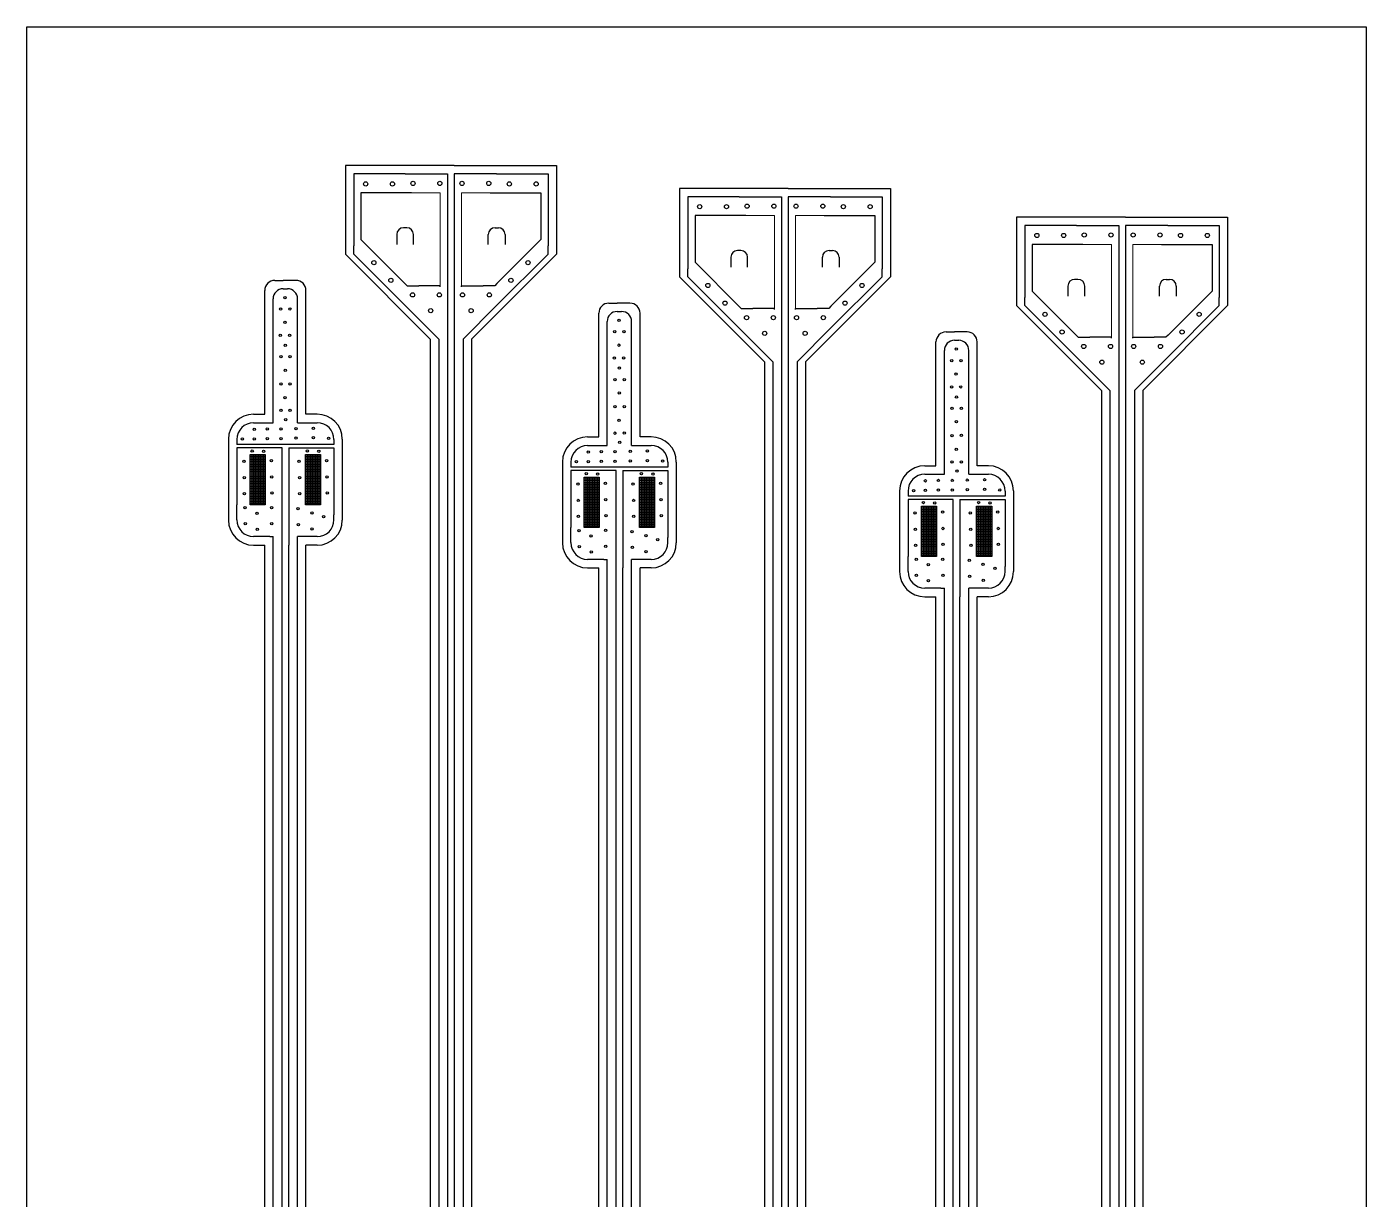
# Model space of a CAD drawing. Header units: inches. Extents: x 24.9 to 64.9, y 13.1 to 83.1.
# Drawn here: x 24.89 to 64.89, y 48.06 to 83.06 of the extents above; entities that cross this region are included whole.
import ezdxf

# ---------------------------------------------------------------- set-up
doc = ezdxf.new("R2010")
doc.units = ezdxf.units.IN
doc.header["$MEASUREMENT"] = 0
for name, color, linetype in [('Foil', 5, 'Continuous'), ('OPEN_INSULATION', 1, 'Continuous'), ('Outline', 82, 'Continuous'), ('Patterning', 40, 'Continuous')]:
    doc.layers.add(name, color=color, linetype=linetype)

msp = doc.modelspace()

# ---------------------------------------------------------------- linework, layer by layer
at = {"layer": 'Foil'}
for p, q in [((24.888, 13.064), (24.888, 83.064)), ((24.888, 83.064), (64.888, 83.064)), ((64.888, 83.064), (64.888, 13.064)), ((36.189, 78.671), (34.653, 78.671)), ((34.653, 78.671), (34.653, 76.522)), ((36.189, 78.671), (37.254, 78.671)), ((37.254, 78.671), (37.284, 78.671)), ((37.284, 78.671), (37.454, 78.671)), ((37.454, 78.671), (37.454, 74.744)), ((37.824, 78.671), (37.654, 78.671)), ((37.654, 78.671), (37.654, 74.744)), ((37.854, 78.671), (37.824, 78.671)), ((38.919, 78.671), (37.854, 78.671)), ((38.919, 78.671), (40.456, 78.671)), ((40.456, 78.671), (40.456, 76.522)), ((46.165, 77.992), (44.628, 77.992)), ((44.628, 77.992), (44.628, 75.843)), ((46.165, 77.992), (47.23, 77.992)), ((47.23, 77.992), (47.26, 77.992)), ((47.26, 77.992), (47.43, 77.992)), ((47.43, 77.992), (47.43, 74.065)), ((47.8, 77.992), (47.63, 77.992)), ((47.63, 77.992), (47.63, 74.065)), ((47.83, 77.992), (47.8, 77.992)), ((48.895, 77.992), (47.83, 77.992)), ((48.895, 77.992), (50.431, 77.992)), ((50.431, 77.992), (50.431, 75.843)), ((56.233, 77.132), (54.697, 77.132)), ((54.697, 77.132), (54.697, 74.983)), ((56.233, 77.132), (57.299, 77.132)), ((57.299, 77.132), (57.329, 77.132)), ((57.329, 77.132), (57.498, 77.132)), ((57.498, 77.132), (57.498, 73.205)), ((57.868, 77.132), (57.698, 77.132)), ((57.698, 77.132), (57.698, 73.205)), ((57.898, 77.132), (57.868, 77.132)), ((58.964, 77.132), (57.898, 77.132)), ((58.964, 77.132), (60.5, 77.132)), ((60.5, 77.132), (60.5, 74.983)), ((32.545, 75.244), (32.676, 75.244)), ((32.245, 73.944), (32.245, 74.944)), ((37.189, 73.744), (36.189, 74.744)), ((37.454, 74.744), (37.454, 73.744)), ((37.654, 74.744), (37.654, 73.744)), ((37.919, 73.744), (38.919, 74.744)), ((42.521, 74.565), (42.652, 74.565)), ((42.221, 73.265), (42.221, 74.265)), ((47.165, 73.065), (46.165, 74.065)), ((47.43, 74.065), (47.43, 73.065)), ((47.63, 74.065), (47.63, 73.065)), ((47.895, 73.065), (48.895, 74.065)), ((32.245, 71.244), (32.245, 73.944)), ((32.976, 71.244), (32.976, 73.944)), ((37.189, 73.744), (37.189, 60.748)), ((37.454, 73.744), (37.454, 60.748)), ((37.654, 73.744), (37.654, 60.748)), ((37.919, 73.744), (37.919, 60.748)), ((52.59, 73.705), (52.72, 73.705)), ((42.221, 70.565), (42.221, 73.265)), ((42.952, 70.565), (42.952, 73.265)), ((52.29, 72.405), (52.29, 73.405)), ((57.233, 72.205), (56.233, 73.205)), ((57.498, 73.205), (57.498, 72.205)), ((57.698, 73.205), (57.698, 72.205)), ((57.964, 72.205), (58.964, 73.205)), ((47.165, 73.065), (47.165, 60.069)), ((47.43, 73.065), (47.43, 60.069)), ((47.63, 73.065), (47.63, 60.069)), ((47.895, 73.065), (47.895, 60.069)), ((52.29, 69.705), (52.29, 72.405)), ((53.02, 69.705), (53.02, 72.405)), ((57.233, 72.205), (57.233, 59.209)), ((57.498, 72.205), (57.498, 59.209)), ((57.698, 72.205), (57.698, 59.209)), ((57.964, 72.205), (57.964, 59.209)), ((31.661, 71.244), (32.245, 71.244)), ((32.976, 71.244), (33.561, 71.244)), ((31.161, 70.744), (31.161, 70.594)), ((34.061, 70.594), (31.161, 70.594)), ((32.411, 70.494), (31.161, 70.494)), ((31.161, 70.494), (31.161, 70.444)), ((31.161, 70.444), (31.161, 70.294)), ((32.511, 70.494), (32.411, 70.494)), ((32.511, 67.589), (32.511, 70.494)), ((32.711, 70.494), (32.811, 70.494)), ((32.711, 70.494), (32.711, 67.589)), ((32.811, 70.494), (34.061, 70.494)), ((34.061, 70.744), (34.061, 70.594)), ((34.061, 70.494), (34.061, 70.444)), ((34.061, 70.444), (34.061, 70.294)), ((41.636, 70.565), (42.221, 70.565)), ((42.952, 70.565), (43.536, 70.565)), ((31.161, 70.294), (31.161, 68.794)), ((34.061, 70.294), (34.061, 68.794)), ((41.136, 70.065), (41.136, 69.915)), ((44.036, 70.065), (44.036, 69.915)), ((44.036, 69.915), (41.136, 69.915)), ((42.386, 69.815), (41.136, 69.815)), ((41.136, 69.815), (41.136, 69.765)), ((41.136, 69.765), (41.136, 69.615)), ((41.136, 69.615), (41.136, 68.115)), ((42.486, 69.815), (42.386, 69.815)), ((42.486, 66.91), (42.486, 69.815)), ((42.686, 69.815), (42.786, 69.815)), ((42.686, 69.815), (42.686, 66.91)), ((42.786, 69.815), (44.036, 69.815)), ((44.036, 69.815), (44.036, 69.765)), ((44.036, 69.765), (44.036, 69.615)), ((44.036, 69.615), (44.036, 68.115)), ((51.705, 69.705), (52.29, 69.705)), ((53.02, 69.705), (53.605, 69.705)), ((51.205, 69.205), (51.205, 69.055)), ((54.105, 69.205), (54.105, 69.055)), ((54.105, 69.055), (51.205, 69.055)), ((52.455, 68.955), (51.205, 68.955)), ((51.205, 68.955), (51.205, 68.905)), ((51.205, 68.905), (51.205, 68.755)), ((52.555, 68.955), (52.455, 68.955)), ((52.555, 66.05), (52.555, 68.955)), ((52.755, 68.955), (52.855, 68.955)), ((52.755, 68.955), (52.755, 66.05)), ((52.855, 68.955), (54.105, 68.955)), ((54.105, 68.955), (54.105, 68.905)), ((54.105, 68.905), (54.105, 68.755)), ((31.161, 68.594), (31.161, 68.794)), ((31.161, 68.494), (31.161, 68.594)), ((31.161, 68.344), (31.161, 68.494)), ((34.061, 68.794), (34.061, 68.494)), ((34.061, 68.344), (34.061, 68.494)), ((51.205, 68.755), (51.205, 67.255)), ((54.105, 68.755), (54.105, 67.255)), ((41.136, 67.915), (41.136, 68.115)), ((44.036, 68.115), (44.036, 67.815)), ((32.145, 67.844), (31.661, 67.844)), ((32.145, 67.844), (32.245, 67.844)), ((32.245, 67.589), (32.245, 67.844)), ((33.561, 67.844), (32.976, 67.844)), ((32.976, 67.589), (32.976, 67.844)), ((41.136, 67.815), (41.136, 67.915)), ((41.136, 67.665), (41.136, 67.815)), ((44.036, 67.665), (44.036, 67.815)), ((32.245, 37.589), (32.245, 67.589)), ((32.511, 37.589), (32.511, 67.589)), ((32.711, 37.589), (32.711, 67.589)), ((32.976, 37.589), (32.976, 67.589)), ((51.205, 67.055), (51.205, 67.255)), ((54.105, 67.255), (54.105, 66.955)), ((42.121, 67.165), (41.636, 67.165)), ((42.121, 67.165), (42.221, 67.165)), ((42.221, 66.91), (42.221, 67.165)), ((42.221, 36.91), (42.221, 66.91)), ((42.486, 36.91), (42.486, 66.91)), ((42.686, 36.91), (42.686, 66.91)), ((43.536, 67.165), (42.952, 67.165)), ((42.952, 66.91), (42.952, 67.165)), ((42.952, 36.91), (42.952, 66.91)), ((51.205, 66.955), (51.205, 67.055)), ((51.205, 66.805), (51.205, 66.955)), ((54.105, 66.805), (54.105, 66.955)), ((52.19, 66.305), (51.705, 66.305)), ((52.19, 66.305), (52.29, 66.305)), ((52.29, 66.05), (52.29, 66.305)), ((52.29, 36.05), (52.29, 66.05)), ((52.555, 36.05), (52.555, 66.05)), ((52.755, 36.05), (52.755, 66.05)), ((53.605, 66.305), (53.02, 66.305)), ((53.02, 66.05), (53.02, 66.305)), ((53.02, 36.05), (53.02, 66.05)), ((37.189, 60.748), (37.189, 30.748)), ((37.454, 60.748), (37.454, 30.748)), ((37.654, 60.748), (37.654, 30.748)), ((37.919, 60.748), (37.919, 30.748)), ((47.165, 60.069), (47.165, 30.069)), ((47.43, 60.069), (47.43, 30.069)), ((47.63, 60.069), (47.63, 30.069)), ((47.895, 60.069), (47.895, 30.069)), ((57.233, 59.209), (57.233, 29.209)), ((57.498, 59.209), (57.498, 29.209)), ((57.698, 59.209), (57.698, 29.209)), ((57.964, 59.209), (57.964, 29.209))]:
    msp.add_line(p, q, dxfattribs=at)
for points in [[(36.189, 74.744), (34.653, 76.28), (34.653, 76.522)], [(38.919, 74.744), (40.456, 76.28), (40.456, 76.522)], [(46.165, 74.065), (44.628, 75.602), (44.628, 75.843)], [(48.895, 74.065), (50.431, 75.602), (50.431, 75.843)], [(32.976, 73.944), (32.976, 74.944)], [(56.233, 73.205), (54.697, 74.741), (54.697, 74.983)], [(58.964, 73.205), (60.5, 74.741), (60.5, 74.983)], [(42.952, 73.265), (42.952, 74.265)], [(53.02, 72.405), (53.02, 73.405)]]:
    msp.add_lwpolyline(points, dxfattribs=at)
at = {"layer": 'Foil', "linetype": 'Continuous'}
for centre in [(35.009, 78.374), (35.809, 78.374), (36.423, 78.389), (37.223, 78.389), (37.885, 78.389), (38.685, 78.389), (39.3, 78.374), (40.1, 78.374), (44.984, 77.696), (45.784, 77.696), (46.399, 77.71), (47.199, 77.71), (47.861, 77.71), (48.661, 77.71), (49.275, 77.696), (50.075, 77.696), (55.053, 76.835), (55.853, 76.835), (56.468, 76.849), (57.268, 76.849), (57.929, 76.849), (58.729, 76.849), (59.344, 76.835), (60.144, 76.835), (35.253, 76.021), (39.855, 76.021), (35.762, 75.494), (39.346, 75.494), (45.228, 75.342), (49.831, 75.342), (36.408, 75.061), (37.208, 75.061), (37.9, 75.061), (38.7, 75.061), (45.738, 74.815), (49.322, 74.815), (36.951, 74.592), (38.158, 74.592), (46.384, 74.383), (47.184, 74.383), (47.876, 74.383), (48.676, 74.383), (55.297, 74.482), (59.9, 74.482), (55.806, 73.955), (59.39, 73.955), (46.926, 73.913), (48.133, 73.913), (56.453, 73.522), (57.253, 73.522), (57.944, 73.522), (58.744, 73.522), (56.995, 73.053), (58.202, 73.053)]:
    msp.add_circle(centre, 0.0626, dxfattribs=at)
at = {"layer": 'Foil'}
for centre in [(32.599, 74.98), (32.469, 74.638), (32.744, 74.639), (32.596, 74.238), (42.575, 74.302), (32.46, 73.855), (32.735, 73.855), (42.445, 73.96), (42.72, 73.96), (32.478, 73.212), (32.609, 73.554), (32.753, 73.213), (42.436, 73.176), (42.572, 73.56), (42.711, 73.177), (52.644, 73.441), (32.606, 72.812), (42.584, 72.875), (52.513, 73.099), (52.788, 73.1), (32.478, 72.403), (32.753, 72.403), (42.454, 72.533), (42.729, 72.534), (52.64, 72.699), (32.6, 71.994), (42.581, 72.133), (52.504, 72.315), (52.653, 72.015), (52.78, 72.316), (32.478, 71.612), (32.753, 71.613), (42.454, 71.724), (42.729, 71.725), (52.523, 71.673), (52.798, 71.673), (32.621, 71.339), (42.575, 71.315), (52.65, 71.273), (31.679, 71.049), (32.07, 71.059), (32.07, 70.773), (32.483, 71.059), (32.483, 70.773), (32.932, 71.07), (32.932, 70.784), (33.446, 71.08), (33.446, 70.794), (33.903, 70.777), (42.454, 70.933), (42.729, 70.934), (52.523, 70.863), (52.798, 70.864), (31.328, 70.76), (31.619, 70.402), (31.679, 70.763), (31.96, 70.39), (33.269, 70.402), (33.61, 70.39), (41.655, 70.37), (42.046, 70.381), (42.458, 70.381), (42.596, 70.66), (42.908, 70.391), (43.422, 70.401), (52.644, 70.455), (31.371, 70.091), (32.192, 70.115), (33.021, 70.091), (33.842, 70.115), (41.304, 70.081), (41.655, 70.085), (42.046, 70.095), (42.458, 70.095), (42.908, 70.105), (43.422, 70.115), (43.878, 70.098), (52.523, 70.073), (52.798, 70.073), (31.383, 69.602), (32.204, 69.626), (33.033, 69.602), (33.854, 69.626), (41.595, 69.723), (41.935, 69.712), (43.245, 69.723), (43.585, 69.712), (52.665, 69.8), (41.346, 69.412), (42.167, 69.436), (42.996, 69.412), (43.817, 69.436), (51.372, 69.221), (51.723, 69.51), (51.723, 69.224), (52.115, 69.52), (52.115, 69.234), (52.527, 69.52), (52.527, 69.234), (52.976, 69.53), (52.976, 69.244), (53.491, 69.54), (53.491, 69.255), (53.947, 69.238), (31.389, 69.125), (32.21, 69.149), (33.039, 69.125), (33.86, 69.149), (41.358, 68.923), (42.18, 68.948), (43.008, 68.923), (43.83, 68.948), (51.664, 68.863), (52.004, 68.851), (53.314, 68.863), (53.654, 68.851), (31.408, 68.705), (31.764, 68.543), (32.197, 68.709), (32.991, 68.675), (33.403, 68.553), (33.754, 68.437), (41.364, 68.447), (42.186, 68.471), (43.014, 68.447), (43.836, 68.471), (51.415, 68.552), (52.236, 68.576), (53.065, 68.552), (53.886, 68.576), (31.414, 68.228), (31.77, 68.066), (32.203, 68.233), (32.998, 68.198), (33.409, 68.076), (41.383, 68.026), (42.173, 68.031), (42.967, 67.996), (51.427, 68.063), (52.248, 68.087), (53.077, 68.063), (53.898, 68.087), (41.74, 67.864), (43.378, 67.874), (43.73, 67.758), (51.433, 67.586), (52.254, 67.61), (53.083, 67.586), (53.904, 67.61), (41.389, 67.549), (41.746, 67.388), (42.179, 67.554), (42.973, 67.52), (43.384, 67.398), (51.452, 67.165), (52.241, 67.17), (51.808, 67.004), (53.036, 67.136), (53.447, 67.014), (53.799, 66.897), (51.458, 66.689), (51.815, 66.527), (52.247, 66.693), (53.042, 66.659), (53.453, 66.537)]:
    msp.add_circle(centre, 0.0349, dxfattribs=at)
for centre, radius, start, end in [((32.545, 74.944), 0.3, 90, 180), ((32.676, 74.944), 0.3, 0, 90), ((42.521, 74.265), 0.3, 90, 180), ((42.652, 74.265), 0.3, 0, 90), ((52.59, 73.405), 0.3, 90, 180), ((52.72, 73.405), 0.3, 0, 90), ((31.661, 70.744), 0.5, 90, 180), ((33.561, 70.744), 0.5, 0, 90), ((41.636, 70.065), 0.5, 90, 180), ((43.536, 70.065), 0.5, 0, 90), ((51.705, 69.205), 0.5, 90, 180), ((53.605, 69.205), 0.5, 0, 90), ((31.661, 68.344), 0.5, 180, 270), ((33.561, 68.344), 0.5, 270, 0), ((41.636, 67.665), 0.5, 180, 270), ((43.536, 67.665), 0.5, 270, 0), ((51.705, 66.805), 0.5, 180, 270), ((53.605, 66.805), 0.5, 270, 0)]:
    msp.add_arc(centre, radius, start, end, dxfattribs=at)
at = {"layer": 'OPEN_INSULATION'}
for p, q in [((24.888, 83.064), (64.888, 83.064)), ((24.888, 13.064), (24.888, 83.064)), ((64.888, 83.064), (64.888, 13.064)), ((36.382, 78.109), (34.869, 78.109)), ((34.869, 78.109), (34.869, 76.712)), ((38.727, 78.109), (40.24, 78.109)), ((40.24, 78.109), (40.24, 76.712)), ((46.357, 77.43), (44.844, 77.43)), ((44.844, 77.43), (44.844, 76.033)), ((48.702, 77.43), (50.215, 77.43)), ((50.215, 77.43), (50.215, 76.033)), ((34.869, 76.712), (36.179, 75.401)), ((40.24, 76.712), (38.929, 75.401)), ((56.426, 76.57), (54.913, 76.57)), ((54.913, 76.57), (54.913, 75.173)), ((58.771, 76.57), (60.284, 76.57)), ((60.284, 76.57), (60.284, 75.173)), ((44.844, 76.033), (46.155, 74.723)), ((50.215, 76.033), (48.905, 74.723)), ((36.179, 75.401), (36.245, 75.335)), ((36.245, 75.335), (36.594, 75.335)), ((37.237, 75.335), (36.594, 75.335)), ((37.237, 75.306), (37.237, 75.335)), ((37.871, 75.306), (37.871, 75.335)), ((37.871, 75.335), (38.514, 75.335)), ((38.863, 75.335), (38.514, 75.335)), ((38.929, 75.401), (38.863, 75.335)), ((54.913, 75.173), (56.224, 73.862)), ((60.284, 75.173), (58.973, 73.862)), ((46.155, 74.723), (46.221, 74.657)), ((46.221, 74.657), (46.57, 74.657)), ((47.213, 74.657), (46.57, 74.657)), ((47.213, 74.628), (47.213, 74.657)), ((47.847, 74.628), (47.847, 74.657)), ((47.847, 74.657), (48.489, 74.657)), ((48.839, 74.657), (48.489, 74.657)), ((48.905, 74.723), (48.839, 74.657)), ((56.224, 73.862), (56.29, 73.796)), ((56.29, 73.796), (56.639, 73.796)), ((57.281, 73.796), (56.639, 73.796)), ((57.281, 73.767), (57.281, 73.796)), ((57.915, 73.767), (57.915, 73.796)), ((57.915, 73.796), (58.558, 73.796)), ((58.907, 73.796), (58.558, 73.796)), ((58.973, 73.862), (58.907, 73.796)), ((31.561, 68.794), (31.561, 70.294)), ((31.561, 70.294), (32.011, 70.294)), ((32.011, 70.294), (32.011, 68.794)), ((33.211, 68.794), (33.211, 70.294)), ((33.211, 70.294), (33.661, 70.294)), ((33.661, 70.294), (33.661, 68.794)), ((41.536, 68.115), (41.536, 69.615)), ((41.536, 69.615), (41.986, 69.615)), ((41.986, 69.615), (41.986, 68.115)), ((43.186, 68.115), (43.186, 69.615)), ((43.186, 69.615), (43.636, 69.615)), ((43.636, 69.615), (43.636, 68.115)), ((32.011, 68.794), (31.561, 68.794)), ((33.661, 68.794), (33.211, 68.794)), ((51.605, 67.255), (51.605, 68.755)), ((51.605, 68.755), (52.055, 68.755)), ((52.055, 68.755), (52.055, 67.255)), ((53.255, 67.255), (53.255, 68.755)), ((53.255, 68.755), (53.705, 68.755)), ((53.705, 68.755), (53.705, 67.255)), ((41.986, 68.115), (41.536, 68.115)), ((43.636, 68.115), (43.186, 68.115)), ((52.055, 67.255), (51.605, 67.255)), ((53.705, 67.255), (53.255, 67.255))]:
    msp.add_line(p, q, dxfattribs=at)
at = {"layer": 'OPEN_INSULATION', "linetype": 'Continuous', "lineweight": 0}
for p, q in [((37.237, 78.109), (36.382, 78.109)), ((37.237, 75.335), (37.237, 78.109)), ((37.871, 78.109), (38.727, 78.109)), ((37.871, 75.335), (37.871, 78.109)), ((47.213, 77.43), (46.357, 77.43)), ((47.213, 74.657), (47.213, 77.43)), ((47.847, 77.43), (48.702, 77.43)), ((47.847, 74.657), (47.847, 77.43)), ((57.281, 76.57), (56.426, 76.57)), ((57.281, 73.796), (57.281, 76.57)), ((57.915, 76.57), (58.771, 76.57)), ((57.915, 73.796), (57.915, 76.57))]:
    msp.add_line(p, q, dxfattribs=at)
at = {"layer": 'Outline'}
for p, q in [((24.888, 13.064), (24.888, 83.064)), ((24.888, 83.064), (64.888, 83.064)), ((64.888, 83.064), (64.888, 13.064)), ((34.653, 78.921), (34.403, 78.921)), ((34.403, 78.921), (34.403, 76.28)), ((37.454, 78.921), (34.653, 78.921)), ((37.654, 78.921), (37.454, 78.921)), ((37.654, 78.921), (40.456, 78.921)), ((40.456, 78.921), (40.706, 78.921)), ((40.706, 78.921), (40.706, 76.28)), ((44.628, 78.242), (44.378, 78.242)), ((44.378, 78.242), (44.378, 75.602)), ((47.43, 78.242), (44.628, 78.242)), ((47.63, 78.242), (47.43, 78.242)), ((47.63, 78.242), (50.431, 78.242)), ((50.431, 78.242), (50.681, 78.242)), ((50.681, 78.242), (50.681, 75.602)), ((54.697, 77.382), (54.447, 77.382)), ((54.447, 77.382), (54.447, 74.741)), ((57.498, 77.382), (54.697, 77.382)), ((57.698, 77.382), (57.498, 77.382)), ((57.698, 77.382), (60.5, 77.382)), ((60.5, 77.382), (60.75, 77.382)), ((60.75, 77.382), (60.75, 74.741)), ((35.937, 76.864), (35.937, 76.814)), ((35.937, 76.814), (35.937, 76.564)), ((36.187, 77.064), (36.137, 77.064)), ((36.237, 77.064), (36.187, 77.064)), ((36.437, 76.814), (36.437, 76.864)), ((36.437, 76.564), (36.437, 76.814)), ((38.671, 76.814), (38.671, 76.864)), ((38.671, 76.564), (38.671, 76.814)), ((38.871, 77.064), (38.921, 77.064)), ((38.921, 77.064), (38.971, 77.064)), ((39.171, 76.864), (39.171, 76.814)), ((39.171, 76.814), (39.171, 76.564)), ((36.939, 73.744), (34.403, 76.28)), ((38.169, 73.744), (40.706, 76.28)), ((45.913, 76.185), (45.913, 76.135)), ((45.913, 76.135), (45.913, 75.885)), ((46.163, 76.385), (46.113, 76.385)), ((46.213, 76.385), (46.163, 76.385)), ((46.413, 76.135), (46.413, 76.185)), ((46.413, 75.885), (46.413, 76.135)), ((48.647, 76.135), (48.647, 76.185)), ((48.647, 75.885), (48.647, 76.135)), ((48.847, 76.385), (48.897, 76.385)), ((48.897, 76.385), (48.947, 76.385)), ((49.147, 76.185), (49.147, 76.135)), ((49.147, 76.135), (49.147, 75.885)), ((46.915, 73.065), (44.378, 75.602)), ((48.145, 73.065), (50.681, 75.602)), ((32.295, 75.494), (32.545, 75.494)), ((32.676, 75.494), (32.545, 75.494)), ((32.926, 75.494), (32.676, 75.494)), ((55.981, 75.325), (55.981, 75.275)), ((55.981, 75.275), (55.981, 75.025)), ((56.231, 75.525), (56.181, 75.525)), ((56.281, 75.525), (56.231, 75.525)), ((56.481, 75.275), (56.481, 75.325)), ((56.481, 75.025), (56.481, 75.275)), ((58.715, 75.275), (58.715, 75.325)), ((58.715, 75.025), (58.715, 75.275)), ((58.915, 75.525), (58.965, 75.525)), ((58.965, 75.525), (59.015, 75.525)), ((59.215, 75.325), (59.215, 75.275)), ((59.215, 75.275), (59.215, 75.025)), ((31.995, 74.944), (31.995, 75.194)), ((31.995, 73.944), (31.995, 74.944)), ((33.226, 74.944), (33.226, 75.194)), ((33.226, 73.944), (33.226, 74.944)), ((42.271, 74.815), (42.521, 74.815)), ((42.652, 74.815), (42.521, 74.815)), ((42.902, 74.815), (42.652, 74.815)), ((41.971, 74.265), (41.971, 74.515)), ((43.202, 74.265), (43.202, 74.515)), ((56.983, 72.205), (54.447, 74.741)), ((58.214, 72.205), (60.75, 74.741)), ((41.971, 73.265), (41.971, 74.265)), ((43.202, 73.265), (43.202, 74.265)), ((31.995, 71.499), (31.995, 73.944)), ((33.226, 71.499), (33.226, 73.944)), ((36.939, 73.744), (36.939, 60.748)), ((38.169, 73.744), (38.169, 60.748)), ((52.04, 73.405), (52.04, 73.655)), ((52.34, 73.955), (52.59, 73.955)), ((52.72, 73.955), (52.59, 73.955)), ((52.97, 73.955), (52.72, 73.955)), ((53.27, 73.405), (53.27, 73.655)), ((41.971, 70.821), (41.971, 73.265)), ((43.202, 70.821), (43.202, 73.265)), ((52.04, 72.405), (52.04, 73.405)), ((53.27, 72.405), (53.27, 73.405)), ((46.915, 73.065), (46.915, 60.069)), ((48.145, 73.065), (48.145, 60.069)), ((52.04, 69.96), (52.04, 72.405)), ((53.27, 69.96), (53.27, 72.405)), ((56.983, 72.205), (56.983, 59.209)), ((58.214, 72.205), (58.214, 59.209)), ((31.661, 71.499), (31.995, 71.499)), ((33.561, 71.499), (33.226, 71.499)), ((41.636, 70.821), (41.971, 70.821)), ((43.536, 70.821), (43.202, 70.821)), ((30.911, 70.749), (30.911, 70.249)), ((34.311, 70.749), (34.311, 68.339)), ((30.911, 70.249), (30.911, 68.339)), ((40.886, 70.071), (40.886, 69.571)), ((44.286, 70.071), (44.286, 67.66)), ((51.705, 69.96), (52.04, 69.96)), ((53.605, 69.96), (53.27, 69.96)), ((40.886, 69.571), (40.886, 67.66)), ((50.955, 69.21), (50.955, 68.71)), ((54.355, 69.21), (54.355, 66.8)), ((50.955, 68.71), (50.955, 66.8)), ((31.661, 67.589), (31.995, 67.589)), ((31.995, 37.589), (31.995, 67.589)), ((33.561, 67.589), (33.226, 67.589)), ((33.226, 37.589), (33.226, 67.589)), ((41.636, 66.91), (41.971, 66.91)), ((41.971, 36.91), (41.971, 66.91)), ((43.536, 66.91), (43.202, 66.91)), ((43.202, 36.91), (43.202, 66.91)), ((51.705, 66.05), (52.04, 66.05)), ((52.04, 36.05), (52.04, 66.05)), ((53.605, 66.05), (53.27, 66.05)), ((53.27, 36.05), (53.27, 66.05)), ((36.939, 60.748), (36.939, 30.748)), ((38.169, 60.748), (38.169, 30.748)), ((46.915, 60.069), (46.915, 30.069)), ((48.145, 60.069), (48.145, 30.069)), ((56.983, 59.209), (56.983, 29.209)), ((58.214, 59.209), (58.214, 29.209))]:
    msp.add_line(p, q, dxfattribs=at)
for centre, radius, start, end in [((36.137, 76.864), 0.2, 90, 180), ((36.237, 76.864), 0.2, 0, 90), ((38.871, 76.864), 0.2, 90, 180), ((38.971, 76.864), 0.2, 360, 90), ((46.113, 76.185), 0.2, 90, 180), ((46.213, 76.185), 0.2, 0, 90), ((48.847, 76.185), 0.2, 90, 180), ((48.947, 76.185), 0.2, 360, 90), ((32.295, 75.194), 0.3, 90, 180), ((32.926, 75.194), 0.3, 360, 90), ((56.181, 75.325), 0.2, 90, 180), ((56.281, 75.325), 0.2, 0, 90), ((58.915, 75.325), 0.2, 90, 180), ((59.015, 75.325), 0.2, 360, 90), ((42.271, 74.515), 0.3, 90, 180), ((42.902, 74.515), 0.3, 360, 90), ((52.34, 73.655), 0.3, 90, 180), ((52.97, 73.655), 0.3, 360, 90), ((31.661, 70.749), 0.75, 90, 180), ((33.561, 70.749), 0.75, 360, 90), ((41.636, 70.071), 0.75, 90, 180), ((43.536, 70.071), 0.75, 360, 90), ((51.705, 69.21), 0.75, 90, 180), ((53.605, 69.21), 0.75, 360, 90), ((31.661, 68.339), 0.75, 180, 270), ((33.561, 68.339), 0.75, 270, 0), ((41.636, 67.66), 0.75, 180, 270), ((43.536, 67.66), 0.75, 270, 0), ((51.705, 66.8), 0.75, 180, 270), ((53.605, 66.8), 0.75, 270, 0)]:
    msp.add_arc(centre, radius, start, end, dxfattribs=at)
at = {"layer": 'Patterning'}
for p, q in [((24.888, 13.064), (24.888, 83.064)), ((24.888, 83.064), (64.888, 83.064)), ((64.888, 83.064), (64.888, 13.064)), ((31.561, 70.244), (32.011, 70.244)), ((31.561, 70.194), (32.011, 70.194)), ((31.561, 70.144), (32.011, 70.144)), ((31.561, 70.094), (32.011, 70.094)), ((31.561, 70.044), (32.011, 70.044)), ((31.611, 70.294), (31.611, 68.794)), ((31.661, 70.294), (31.661, 68.794)), ((31.711, 70.294), (31.711, 68.794)), ((31.761, 70.294), (31.761, 68.794)), ((31.811, 70.294), (31.811, 68.794)), ((31.861, 70.294), (31.861, 68.794)), ((31.911, 70.294), (31.911, 68.794)), ((31.961, 70.294), (31.961, 68.794)), ((33.211, 70.244), (33.661, 70.244)), ((33.211, 70.194), (33.661, 70.194)), ((33.211, 70.144), (33.661, 70.144)), ((33.211, 70.094), (33.661, 70.094)), ((33.211, 70.044), (33.661, 70.044)), ((33.261, 70.294), (33.261, 68.794)), ((33.311, 70.294), (33.311, 68.794)), ((33.361, 70.294), (33.361, 68.794)), ((33.411, 70.294), (33.411, 68.794)), ((33.461, 70.294), (33.461, 68.794)), ((33.511, 70.294), (33.511, 68.794)), ((33.561, 70.294), (33.561, 68.794)), ((33.611, 70.294), (33.611, 68.794)), ((31.561, 69.994), (32.011, 69.994)), ((31.561, 69.944), (32.011, 69.944)), ((31.561, 69.894), (32.011, 69.894)), ((31.561, 69.844), (32.011, 69.844)), ((31.561, 69.794), (32.011, 69.794)), ((31.561, 69.744), (32.011, 69.744)), ((31.561, 69.694), (32.011, 69.694)), ((31.561, 69.644), (32.011, 69.644)), ((33.211, 69.994), (33.661, 69.994)), ((33.211, 69.944), (33.661, 69.944)), ((33.211, 69.894), (33.661, 69.894)), ((33.211, 69.844), (33.661, 69.844)), ((33.211, 69.794), (33.661, 69.794)), ((33.211, 69.744), (33.661, 69.744)), ((33.211, 69.694), (33.661, 69.694)), ((33.211, 69.644), (33.661, 69.644)), ((41.586, 69.615), (41.586, 68.115)), ((41.636, 69.615), (41.636, 68.115)), ((41.686, 69.615), (41.686, 68.115)), ((41.736, 69.615), (41.736, 68.115)), ((41.786, 69.615), (41.786, 68.115)), ((41.836, 69.615), (41.836, 68.115)), ((41.886, 69.615), (41.886, 68.115)), ((41.936, 69.615), (41.936, 68.115)), ((43.236, 69.615), (43.236, 68.115)), ((43.286, 69.615), (43.286, 68.115)), ((43.336, 69.615), (43.336, 68.115)), ((43.386, 69.615), (43.386, 68.115)), ((43.436, 69.615), (43.436, 68.115)), ((43.486, 69.615), (43.486, 68.115)), ((43.536, 69.615), (43.536, 68.115)), ((43.586, 69.615), (43.586, 68.115)), ((31.561, 69.594), (32.011, 69.594)), ((31.561, 69.544), (32.011, 69.544)), ((31.561, 69.494), (32.011, 69.494)), ((31.561, 69.444), (32.011, 69.444)), ((31.561, 69.394), (32.011, 69.394)), ((31.561, 69.344), (32.011, 69.344)), ((31.561, 69.294), (32.011, 69.294)), ((31.561, 69.244), (32.011, 69.244)), ((33.211, 69.594), (33.661, 69.594)), ((33.211, 69.544), (33.661, 69.544)), ((33.211, 69.494), (33.661, 69.494)), ((33.211, 69.444), (33.661, 69.444)), ((33.211, 69.394), (33.661, 69.394)), ((33.211, 69.344), (33.661, 69.344)), ((33.211, 69.294), (33.661, 69.294)), ((33.211, 69.244), (33.661, 69.244)), ((41.536, 69.565), (41.986, 69.565)), ((41.536, 69.515), (41.986, 69.515)), ((41.536, 69.465), (41.986, 69.465)), ((41.536, 69.415), (41.986, 69.415)), ((41.536, 69.365), (41.986, 69.365)), ((41.536, 69.315), (41.986, 69.315)), ((41.536, 69.265), (41.986, 69.265)), ((41.536, 69.215), (41.986, 69.215)), ((43.186, 69.565), (43.636, 69.565)), ((43.186, 69.515), (43.636, 69.515)), ((43.186, 69.465), (43.636, 69.465)), ((43.186, 69.415), (43.636, 69.415)), ((43.186, 69.365), (43.636, 69.365)), ((43.186, 69.315), (43.636, 69.315)), ((43.186, 69.265), (43.636, 69.265)), ((43.186, 69.215), (43.636, 69.215)), ((31.561, 69.194), (32.011, 69.194)), ((31.561, 69.144), (32.011, 69.144)), ((31.561, 69.094), (32.011, 69.094)), ((31.561, 69.044), (32.011, 69.044)), ((31.561, 68.994), (32.011, 68.994)), ((31.561, 68.944), (32.011, 68.944)), ((31.561, 68.894), (32.011, 68.894)), ((31.561, 68.844), (32.011, 68.844)), ((33.211, 69.194), (33.661, 69.194)), ((33.211, 69.144), (33.661, 69.144)), ((33.211, 69.094), (33.661, 69.094)), ((33.211, 69.044), (33.661, 69.044)), ((33.211, 68.994), (33.661, 68.994)), ((33.211, 68.944), (33.661, 68.944)), ((33.211, 68.894), (33.661, 68.894)), ((33.211, 68.844), (33.661, 68.844)), ((41.536, 69.165), (41.986, 69.165)), ((41.536, 69.115), (41.986, 69.115)), ((41.536, 69.065), (41.986, 69.065)), ((41.536, 69.015), (41.986, 69.015)), ((41.536, 68.965), (41.986, 68.965)), ((41.536, 68.915), (41.986, 68.915)), ((41.536, 68.865), (41.986, 68.865)), ((41.536, 68.815), (41.986, 68.815)), ((43.186, 69.165), (43.636, 69.165)), ((43.186, 69.115), (43.636, 69.115)), ((43.186, 69.065), (43.636, 69.065)), ((43.186, 69.015), (43.636, 69.015)), ((43.186, 68.965), (43.636, 68.965)), ((43.186, 68.915), (43.636, 68.915)), ((43.186, 68.865), (43.636, 68.865)), ((43.186, 68.815), (43.636, 68.815)), ((41.536, 68.765), (41.986, 68.765)), ((41.536, 68.715), (41.986, 68.715)), ((41.536, 68.665), (41.986, 68.665)), ((41.536, 68.615), (41.986, 68.615)), ((41.536, 68.565), (41.986, 68.565)), ((41.536, 68.515), (41.986, 68.515)), ((41.536, 68.465), (41.986, 68.465)), ((41.536, 68.415), (41.986, 68.415)), ((43.186, 68.765), (43.636, 68.765)), ((43.186, 68.715), (43.636, 68.715)), ((43.186, 68.665), (43.636, 68.665)), ((43.186, 68.615), (43.636, 68.615)), ((43.186, 68.565), (43.636, 68.565)), ((43.186, 68.515), (43.636, 68.515)), ((43.186, 68.465), (43.636, 68.465)), ((43.186, 68.415), (43.636, 68.415)), ((51.605, 68.705), (52.055, 68.705)), ((51.605, 68.655), (52.055, 68.655)), ((51.605, 68.605), (52.055, 68.605)), ((51.605, 68.555), (52.055, 68.555)), ((51.605, 68.505), (52.055, 68.505)), ((51.605, 68.455), (52.055, 68.455)), ((51.605, 68.405), (52.055, 68.405)), ((51.655, 68.755), (51.655, 67.255)), ((51.705, 68.755), (51.705, 67.255)), ((51.755, 68.755), (51.755, 67.255)), ((51.805, 68.755), (51.805, 67.255)), ((51.855, 68.755), (51.855, 67.255)), ((51.905, 68.755), (51.905, 67.255)), ((51.955, 68.755), (51.955, 67.255)), ((52.005, 68.755), (52.005, 67.255)), ((53.255, 68.705), (53.705, 68.705)), ((53.255, 68.655), (53.705, 68.655)), ((53.255, 68.605), (53.705, 68.605)), ((53.255, 68.555), (53.705, 68.555)), ((53.255, 68.505), (53.705, 68.505)), ((53.255, 68.455), (53.705, 68.455)), ((53.255, 68.405), (53.705, 68.405)), ((53.305, 68.755), (53.305, 67.255)), ((53.355, 68.755), (53.355, 67.255)), ((53.405, 68.755), (53.405, 67.255)), ((53.455, 68.755), (53.455, 67.255)), ((53.505, 68.755), (53.505, 67.255)), ((53.555, 68.755), (53.555, 67.255)), ((53.605, 68.755), (53.605, 67.255)), ((53.655, 68.755), (53.655, 67.255)), ((41.536, 68.365), (41.986, 68.365)), ((41.536, 68.315), (41.986, 68.315)), ((41.536, 68.265), (41.986, 68.265)), ((41.536, 68.215), (41.986, 68.215)), ((41.536, 68.165), (41.986, 68.165)), ((43.186, 68.365), (43.636, 68.365)), ((43.186, 68.315), (43.636, 68.315)), ((43.186, 68.265), (43.636, 68.265)), ((43.186, 68.215), (43.636, 68.215)), ((43.186, 68.165), (43.636, 68.165)), ((51.605, 68.355), (52.055, 68.355)), ((51.605, 68.305), (52.055, 68.305)), ((51.605, 68.255), (52.055, 68.255)), ((51.605, 68.205), (52.055, 68.205)), ((51.605, 68.155), (52.055, 68.155)), ((51.605, 68.105), (52.055, 68.105)), ((51.605, 68.055), (52.055, 68.055)), ((51.605, 68.005), (52.055, 68.005)), ((53.255, 68.355), (53.705, 68.355)), ((53.255, 68.305), (53.705, 68.305)), ((53.255, 68.255), (53.705, 68.255)), ((53.255, 68.205), (53.705, 68.205)), ((53.255, 68.155), (53.705, 68.155)), ((53.255, 68.105), (53.705, 68.105)), ((53.255, 68.055), (53.705, 68.055)), ((53.255, 68.005), (53.705, 68.005)), ((51.605, 67.955), (52.055, 67.955)), ((51.605, 67.905), (52.055, 67.905)), ((51.605, 67.855), (52.055, 67.855)), ((51.605, 67.805), (52.055, 67.805)), ((51.605, 67.755), (52.055, 67.755)), ((51.605, 67.705), (52.055, 67.705)), ((51.605, 67.655), (52.055, 67.655)), ((51.605, 67.605), (52.055, 67.605)), ((53.255, 67.955), (53.705, 67.955)), ((53.255, 67.905), (53.705, 67.905)), ((53.255, 67.855), (53.705, 67.855)), ((53.255, 67.805), (53.705, 67.805)), ((53.255, 67.755), (53.705, 67.755)), ((53.255, 67.705), (53.705, 67.705)), ((53.255, 67.655), (53.705, 67.655)), ((53.255, 67.605), (53.705, 67.605)), ((51.605, 67.555), (52.055, 67.555)), ((51.605, 67.505), (52.055, 67.505)), ((51.605, 67.455), (52.055, 67.455)), ((51.605, 67.405), (52.055, 67.405)), ((51.605, 67.355), (52.055, 67.355)), ((51.605, 67.305), (52.055, 67.305)), ((53.255, 67.555), (53.705, 67.555)), ((53.255, 67.505), (53.705, 67.505)), ((53.255, 67.455), (53.705, 67.455)), ((53.255, 67.405), (53.705, 67.405)), ((53.255, 67.355), (53.705, 67.355)), ((53.255, 67.305), (53.705, 67.305))]:
    msp.add_line(p, q, dxfattribs=at)

doc.saveas('drawing.dxf')
